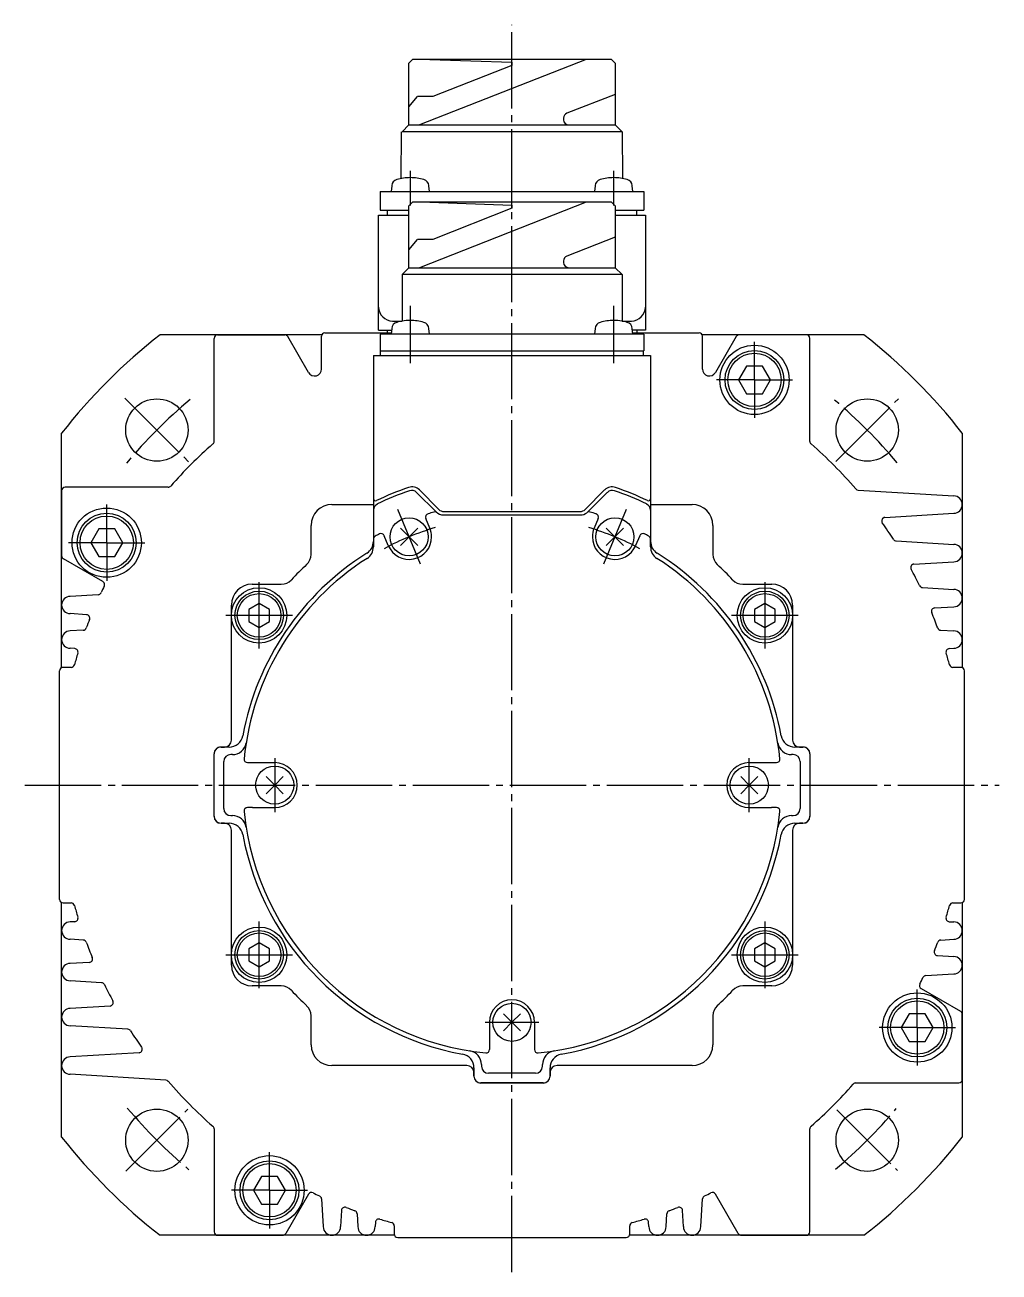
# Model space of a CAD drawing. Extents: x -328 to 343, y -171 to 202.
# Drawn here: x -327.7 to -187.1, y 22.1 to 202.1 of the extents above; entities that cross this region are included whole.
import ezdxf

# ---------------------------------------------------------------- set-up
doc = ezdxf.new("R2010")
doc.units = 0
doc.linetypes.add('DASH_CENTER', pattern=[14, 11, -1, 1, -1])
doc.layers.get('0').update_dxf_attribs({"linetype": 'CONTINUOUS'})

msp = doc.modelspace()

# ---------------------------------------------------------------- linework, layer by layer
at = {"color": 1, "linetype": 'DASH_CENTER'}
for p, q in [((-257.44, 22.1), (-257.44, 202.15)), ((-272.12, 181.1), (-272.12, 176.1)), ((-242.76, 176.1), (-242.76, 181.1)), ((-272.12, 161.58), (-272.12, 153.32)), ((-242.76, 153.32), (-242.76, 161.58)), ((-222.44, 150.9), (-222.44, 156.4)), ((-222.44, 150.9), (-227.94, 150.9)), ((-222.44, 150.9), (-222.44, 145.4)), ((-222.44, 150.9), (-216.94, 150.9)), ((-313.3, 148.26), (-304.11, 139.06)), ((-210.7, 139.14), (-201.65, 148.19)), ((-315.94, 127.4), (-315.94, 132.9)), ((-270.66, 124.32), (-273.91, 132.17)), ((-240.96, 132.17), (-244.21, 124.32)), ((-315.94, 127.4), (-321.44, 127.4)), ((-315.94, 127.4), (-310.44, 127.4)), ((-315.94, 127.4), (-315.94, 121.9)), ((-293.94, 112.1), (-293.94, 121.7)), ((-220.94, 121.7), (-220.94, 112.1)), ((-289.14, 116.9), (-298.74, 116.9)), ((-216.14, 116.9), (-225.74, 116.9)), ((-291.69, 96.29), (-291.69, 88.51)), ((-223.19, 88.51), (-223.19, 96.29)), ((-327.74, 92.4), (-187.14, 92.4)), ((-293.94, 63.1), (-293.94, 72.7)), ((-220.94, 72.7), (-220.94, 63.1)), ((-298.74, 67.9), (-289.14, 67.9)), ((-225.74, 67.9), (-216.14, 67.9)), ((-198.94, 57.4), (-198.94, 62.9)), ((-261.33, 58.15), (-253.55, 58.15)), ((-198.94, 57.4), (-204.44, 57.4)), ((-198.94, 57.4), (-198.94, 51.9)), ((-198.94, 57.4), (-193.44, 57.4)), ((-313.16, 36.68), (-304.25, 45.59)), ((-210.56, 45.51), (-201.79, 36.75)), ((-292.44, 33.9), (-292.44, 39.4)), ((-292.44, 33.9), (-297.94, 33.9)), ((-292.44, 33.9), (-292.44, 28.4)), ((-292.44, 33.9), (-286.94, 33.9))]:
    msp.add_line(p, q, dxfattribs=at)
at = {"color": 7, "linetype": 'CONTINUOUS'}
for p, q in [((-272.31, 196.65), (-271.81, 197.15)), ((-272.31, 187.71), (-272.31, 196.65)), ((-257.44, 197.15), (-271.81, 197.15)), ((-246.73, 197.15), (-270.79, 187.71)), ((-269.29, 197.15), (-257.44, 196.76)), ((-257.44, 196.29), (-268.88, 191.8)), ((-243.06, 197.15), (-257.44, 197.15)), ((-257.44, 196.29), (-257.44, 196.76)), ((-257.44, 196.76), (-257.44, 196.29)), ((-243.06, 197.15), (-242.56, 196.65)), ((-242.56, 196.65), (-242.56, 187.71)), ((-272.31, 190.3), (-271.06, 191.8)), ((-268.88, 191.8), (-271.06, 191.8)), ((-242.56, 192.12), (-249.53, 189.39)), ((-273.31, 186.71), (-272.31, 187.71)), ((-272.31, 187.71), (-257.44, 187.71)), ((-257.44, 187.71), (-242.56, 187.71)), ((-250, 188.69), (-250, 188.46)), ((-242.56, 187.71), (-241.56, 186.71)), ((-273.43, 179.97), (-273.37, 186.71)), ((-257.44, 186.71), (-273.31, 186.71)), ((-241.56, 186.71), (-257.44, 186.71)), ((-241.45, 180.08), (-241.5, 186.71)), ((-274.8, 178.94), (-274.87, 178.1)), ((-269.37, 178.1), (-269.44, 178.94)), ((-245.44, 178.94), (-245.51, 178.1)), ((-240.01, 178.1), (-240.08, 178.94)), ((-276.49, 178.1), (-256.59, 178.1)), ((-276.49, 178.1), (-276.49, 175.4)), ((-272.31, 176.04), (-271.81, 176.54)), ((-243.06, 176.54), (-271.81, 176.54)), ((-257.44, 176.54), (-271.81, 176.54)), ((-246.73, 176.54), (-270.79, 167.1)), ((-269.29, 176.54), (-257.44, 176.15)), ((-243.06, 176.54), (-257.44, 176.54)), ((-256.59, 178.1), (-238.39, 178.1)), ((-243.06, 176.54), (-242.56, 176.04)), ((-238.39, 178.1), (-238.39, 175.4)), ((-276.69, 161.4), (-276.69, 174.7)), ((-276.69, 174.7), (-272.31, 174.7)), ((-276.49, 175.4), (-272.31, 175.4)), ((-275.44, 175.4), (-275.44, 174.7)), ((-272.31, 167.1), (-272.31, 176.04)), ((-257.44, 175.68), (-268.88, 171.19)), ((-257.44, 176.15), (-257.44, 175.68)), ((-257.44, 175.68), (-257.44, 176.15)), ((-242.56, 176.04), (-242.56, 167.1)), ((-242.56, 175.4), (-238.39, 175.4)), ((-242.56, 174.7), (-238.19, 174.7)), ((-239.44, 174.7), (-239.44, 175.4)), ((-238.19, 174.7), (-238.19, 161.4)), ((-272.31, 169.69), (-271.06, 171.19)), ((-268.88, 171.19), (-271.06, 171.19)), ((-242.56, 171.51), (-249.53, 168.78)), ((-250, 168.08), (-250, 167.85)), ((-273.31, 166.1), (-272.31, 167.1)), ((-273.31, 166.1), (-273.31, 159.38)), ((-257.44, 166.1), (-273.31, 166.1)), ((-272.31, 167.1), (-257.44, 167.1)), ((-257.44, 167.1), (-242.56, 167.1)), ((-241.56, 166.1), (-257.44, 166.1)), ((-242.56, 167.1), (-241.56, 166.1)), ((-241.56, 166.1), (-241.56, 159.38)), ((-276.69, 158.1), (-276.69, 161.4)), ((-238.19, 161.4), (-238.19, 158.1)), ((-274.69, 159.4), (-273.31, 159.4)), ((-241.56, 159.4), (-240.19, 159.4)), ((-284.9, 157.4), (-308.25, 157.4)), ((-300.44, 142.03), (-300.44, 156.9)), ((-299.94, 157.4), (-290.23, 157.4)), ((-286.81, 151.97), (-289.79, 157.15)), ((-284.94, 152.47), (-284.94, 157.2)), ((-284.44, 157.7), (-274.85, 157.7)), ((-276.69, 158.1), (-274.79, 158.1)), ((-238.39, 157.49), (-276.49, 157.49)), ((-276.49, 157.49), (-276.49, 155.1)), ((-275.44, 158.1), (-275.44, 157.7)), ((-274.8, 158.33), (-274.87, 157.49)), ((-269.37, 157.49), (-269.44, 158.33)), ((-245.44, 158.33), (-245.51, 157.49)), ((-238.19, 158.1), (-240.09, 158.1)), ((-240.01, 157.49), (-240.08, 158.33)), ((-240.03, 157.7), (-230.44, 157.7)), ((-239.44, 158.1), (-239.44, 157.7)), ((-238.39, 157.49), (-238.39, 155.1)), ((-206.63, 157.4), (-229.98, 157.4)), ((-229.94, 152.47), (-229.94, 157.2)), ((-225.08, 157.15), (-228.07, 151.97)), ((-214.44, 142.03), (-214.44, 156.9)), ((-276.49, 155.1), (-238.39, 155.1)), ((-276.44, 154.4), (-276.44, 155.1)), ((-238.44, 154.4), (-238.44, 155.1)), ((-277.44, 154.4), (-237.44, 154.4)), ((-277.44, 154.4), (-237.44, 154.4)), ((-277.44, 154.4), (-237.44, 154.4)), ((-277.44, 154.4), (-277.44, 127.58)), ((-237.44, 154.4), (-237.44, 127.58)), ((-223.59, 152.9), (-224.75, 150.9)), ((-221.28, 152.9), (-223.59, 152.9)), ((-220.13, 150.9), (-221.28, 152.9)), ((-224.75, 150.9), (-223.59, 148.9)), ((-221.28, 148.9), (-220.13, 150.9)), ((-223.59, 148.9), (-221.28, 148.9)), ((-322.44, 109.35), (-322.44, 143.2)), ((-192.44, 143.2), (-192.44, 109.35)), ((-307.08, 135.4), (-321.94, 135.4)), ((-322.44, 134.9), (-322.44, 125.48)), ((-271.2, 134.66), (-268.38, 131.84)), ((-270.81, 135.02), (-267.98, 132.19)), ((-246.9, 132.19), (-244.07, 135.02)), ((-246.5, 131.84), (-243.68, 134.66)), ((-207.48, 134.99), (-193.69, 134.15)), ((-283.44, 132.9), (-277.44, 132.9)), ((-277.44, 132.08), (-277.44, 126.81)), ((-267.28, 131.9), (-247.6, 131.9)), ((-237.44, 132.9), (-231.44, 132.9)), ((-203.61, 131.04), (-193.69, 131.65)), ((-286.44, 125.7), (-286.44, 129.9)), ((-269.29, 129.49), (-269.87, 130.9)), ((-267.32, 131.4), (-247.56, 131.4)), ((-245.01, 130.9), (-245.59, 129.49)), ((-228.44, 129.9), (-228.44, 125.7)), ((-317.09, 129.4), (-318.25, 127.4)), ((-314.78, 129.4), (-317.09, 129.4)), ((-313.63, 127.4), (-314.78, 129.4)), ((-275.29, 127), (-275.87, 128.41)), ((-272.29, 128.24), (-273.53, 129.48)), ((-272.29, 128.24), (-273.53, 127)), ((-272.29, 128.24), (-271.05, 129.48)), ((-272.29, 128.24), (-271.05, 127)), ((-243.83, 129.48), (-242.59, 128.24)), ((-243.83, 127), (-242.59, 128.24)), ((-241.35, 129.48), (-242.59, 128.24)), ((-241.35, 127), (-242.59, 128.24)), ((-239, 128.41), (-239.59, 127)), ((-237.44, 126.81), (-237.44, 127.89)), ((-318.25, 127.4), (-317.09, 125.4)), ((-314.78, 125.4), (-313.63, 127.4)), ((-202, 127.65), (-193.69, 127.15)), ((-316.51, 121.77), (-322.19, 125.05)), ((-317.09, 125.4), (-314.78, 125.4)), ((-199.42, 124.3), (-193.69, 124.65)), ((-294.94, 121.4), (-290.74, 121.4)), ((-224.13, 121.4), (-219.94, 121.4)), ((-198.19, 120.92), (-193.69, 120.65)), ((-317.18, 119.89), (-321.19, 119.65)), ((-318.85, 117), (-321.19, 117.15)), ((-297.94, 98.9), (-297.94, 118.4)), ((-293.94, 118.63), (-295.44, 117.76)), ((-295.44, 117.76), (-295.44, 116.03)), ((-292.44, 117.76), (-293.94, 118.63)), ((-292.44, 116.03), (-292.44, 117.76)), ((-220.94, 118.63), (-222.44, 117.76)), ((-222.44, 117.76), (-222.44, 116.03)), ((-219.44, 117.76), (-220.94, 118.63)), ((-219.44, 116.03), (-219.44, 117.76)), ((-216.94, 118.4), (-216.94, 98.9)), ((-196.43, 117.98), (-193.69, 118.15)), ((-295.44, 116.03), (-293.94, 115.16)), ((-293.94, 115.16), (-292.44, 116.03)), ((-222.44, 116.03), (-220.94, 115.16)), ((-220.94, 115.16), (-219.44, 116.03)), ((-319.32, 114.76), (-321.19, 114.65)), ((-195.56, 114.76), (-193.69, 114.65)), ((-320.55, 112.11), (-321.19, 112.15)), ((-194.33, 112.11), (-193.69, 112.15)), ((-322.74, 75.9), (-322.74, 108.9)), ((-321.08, 109.4), (-322.24, 109.4)), ((-192.64, 109.4), (-193.8, 109.4)), ((-192.14, 75.9), (-192.14, 108.9)), ((-299.44, 97.9), (-298.94, 97.9)), ((-298.26, 97.89), (-299.44, 97.89)), ((-215.44, 97.89), (-216.62, 97.89)), ((-215.94, 97.9), (-215.44, 97.9)), ((-300.44, 87.9), (-300.44, 96.9)), ((-300.44, 87.9), (-300.44, 96.9)), ((-300.44, 87.89), (-300.44, 96.89)), ((-300.44, 87.89), (-300.44, 96.89)), ((-299.04, 89), (-299.04, 95.8)), ((-297.79, 96.8), (-298.04, 96.8)), ((-295.61, 95.65), (-294.89, 95.65)), ((-294.89, 95.65), (-291.69, 95.65)), ((-223.19, 95.65), (-219.99, 95.65)), ((-219.99, 95.65), (-219.27, 95.65)), ((-216.84, 96.8), (-217.09, 96.8)), ((-215.84, 95.8), (-215.84, 89)), ((-214.44, 96.9), (-214.44, 87.9)), ((-214.44, 96.9), (-214.44, 87.9)), ((-214.44, 96.89), (-214.44, 87.89)), ((-214.44, 96.89), (-214.44, 87.89)), ((-291.69, 92.4), (-292.93, 93.63)), ((-291.69, 92.4), (-290.45, 93.63)), ((-223.19, 92.4), (-224.43, 93.63)), ((-223.19, 92.4), (-221.95, 93.63)), ((-291.69, 92.4), (-292.93, 91.16)), ((-291.69, 92.4), (-290.45, 91.16)), ((-223.19, 92.4), (-224.43, 91.16)), ((-223.19, 92.4), (-221.95, 91.16)), ((-294.89, 89.15), (-295.61, 89.15)), ((-294.89, 89.15), (-291.69, 89.15)), ((-223.19, 89.15), (-219.99, 89.15)), ((-219.27, 89.15), (-219.99, 89.15)), ((-298.94, 86.9), (-299.44, 86.9)), ((-299.44, 86.89), (-298.26, 86.89)), ((-298.04, 88), (-297.79, 88)), ((-217.09, 88), (-216.84, 88)), ((-216.62, 86.89), (-215.44, 86.89)), ((-215.44, 86.9), (-215.94, 86.9)), ((-297.94, 66.4), (-297.94, 85.9)), ((-216.94, 85.9), (-216.94, 66.4)), ((-322.44, 41.59), (-322.44, 75.44)), ((-322.24, 75.4), (-321.08, 75.4)), ((-193.8, 75.4), (-192.64, 75.4)), ((-192.44, 75.44), (-192.44, 41.59)), ((-320.55, 72.68), (-321.19, 72.65)), ((-194.33, 72.68), (-193.69, 72.65)), ((-319.32, 70.03), (-321.19, 70.15)), ((-293.94, 69.63), (-295.44, 68.76)), ((-295.44, 68.76), (-295.44, 67.03)), ((-292.44, 68.76), (-293.94, 69.63)), ((-292.44, 67.03), (-292.44, 68.76)), ((-220.94, 69.63), (-222.44, 68.76)), ((-222.44, 68.76), (-222.44, 67.03)), ((-219.44, 68.76), (-220.94, 69.63)), ((-219.44, 67.03), (-219.44, 68.76)), ((-195.56, 70.03), (-193.69, 70.15)), ((-318.45, 66.81), (-321.19, 66.65)), ((-295.44, 67.03), (-293.94, 66.16)), ((-293.94, 66.16), (-292.44, 67.03)), ((-222.44, 67.03), (-220.94, 66.16)), ((-220.94, 66.16), (-219.44, 67.03)), ((-196.03, 67.79), (-193.69, 67.65)), ((-197.7, 64.9), (-193.69, 65.15)), ((-316.68, 63.87), (-321.19, 64.15)), ((-290.74, 63.4), (-294.94, 63.4)), ((-219.94, 63.4), (-224.13, 63.4)), ((-198.37, 63.02), (-192.69, 59.74)), ((-315.46, 60.5), (-321.19, 60.15)), ((-312.88, 57.14), (-321.19, 57.65)), ((-286.44, 54.9), (-286.44, 59.09)), ((-260.69, 58.15), (-260.69, 54.23)), ((-257.44, 58.15), (-258.68, 59.38)), ((-257.44, 58.15), (-258.68, 56.91)), ((-257.44, 58.15), (-256.2, 59.38)), ((-257.44, 58.15), (-256.2, 56.91)), ((-254.19, 58.15), (-254.19, 54.23)), ((-228.44, 59.09), (-228.44, 54.9)), ((-200.09, 59.4), (-201.25, 57.4)), ((-197.78, 59.4), (-200.09, 59.4)), ((-196.63, 57.4), (-197.78, 59.4)), ((-192.44, 49.9), (-192.44, 59.31)), ((-201.25, 57.4), (-200.09, 55.4)), ((-197.78, 55.4), (-196.63, 57.4)), ((-200.09, 55.4), (-197.78, 55.4)), ((-311.27, 53.75), (-321.19, 53.15)), ((-307.4, 49.8), (-321.19, 50.65)), ((-263.94, 51.9), (-283.44, 51.9)), ((-262.94, 51.58), (-262.94, 50.39)), ((-262.94, 50.4), (-262.94, 50.9)), ((-261.84, 52.05), (-261.84, 51.8)), ((-254.04, 50.8), (-260.84, 50.8)), ((-253.04, 51.8), (-253.04, 52.05)), ((-251.94, 50.39), (-251.94, 51.58)), ((-251.94, 50.9), (-251.94, 50.4)), ((-231.44, 51.9), (-250.94, 51.9)), ((-257.44, 49.4), (-261.94, 49.4)), ((-252.94, 49.39), (-261.94, 49.39)), ((-252.94, 49.4), (-257.44, 49.4)), ((-207.8, 49.4), (-192.94, 49.4)), ((-300.44, 42.76), (-300.44, 27.9)), ((-214.44, 27.9), (-214.44, 42.76)), ((-293.59, 35.9), (-294.75, 33.9)), ((-291.28, 35.9), (-293.59, 35.9)), ((-290.13, 33.9), (-291.28, 35.9)), ((-294.75, 33.9), (-293.59, 31.9)), ((-291.28, 31.9), (-290.13, 33.9)), ((-286.81, 33.33), (-290.09, 27.65)), ((-284.93, 32.66), (-284.69, 28.65)), ((-230.19, 28.65), (-229.94, 32.66)), ((-224.78, 27.65), (-228.07, 33.33)), ((-293.59, 31.9), (-291.28, 31.9)), ((-282.05, 30.99), (-282.19, 28.65)), ((-232.69, 28.65), (-232.83, 30.99)), ((-279.8, 30.51), (-279.69, 28.65)), ((-277.15, 29.28), (-277.19, 28.65)), ((-237.69, 28.65), (-237.73, 29.28)), ((-235.19, 28.65), (-235.08, 30.51)), ((-274.4, 27.4), (-308.25, 27.4)), ((-299.94, 27.4), (-290.53, 27.4)), ((-274.44, 28.76), (-274.44, 27.6)), ((-273.94, 27.1), (-240.94, 27.1)), ((-206.63, 27.4), (-240.48, 27.4)), ((-240.44, 27.6), (-240.44, 28.76)), ((-224.35, 27.4), (-214.94, 27.4))]:
    msp.add_line(p, q, dxfattribs=at)
for centre, radius in [((-222.44, 150.9), 5), ((-222.44, 150.9), 4.25), ((-222.44, 150.9), 3.85), ((-308.7, 143.66), 4.5), ((-206.17, 143.66), 4.5), ((-206.17, 143.66), 4.5), ((-315.94, 127.4), 5), ((-315.94, 127.4), 4.25), ((-315.94, 127.4), 3.85), ((-272.29, 128.24), 2.75), ((-242.59, 128.24), 2.75), ((-293.94, 116.9), 4), ((-220.94, 116.9), 4), ((-293.94, 116.9), 3.5), ((-293.94, 116.9), 3.15), ((-220.94, 116.9), 3.5), ((-220.94, 116.9), 3.15), ((-291.69, 92.4), 2.75), ((-223.19, 92.4), 2.75), ((-293.94, 67.9), 4), ((-293.94, 67.9), 3.5), ((-293.94, 67.9), 3.15), ((-220.94, 67.9), 4), ((-220.94, 67.9), 3.5), ((-220.94, 67.9), 3.15), ((-198.94, 57.4), 5), ((-198.94, 57.4), 4.25), ((-198.94, 57.4), 3.85), ((-257.44, 58.15), 2.75), ((-308.7, 41.13), 4.5), ((-206.17, 41.13), 4.5), ((-292.44, 33.9), 5), ((-292.44, 33.9), 4.25), ((-292.44, 33.9), 3.85)]:
    msp.add_circle(centre, radius, dxfattribs=at)
for centre, radius, start, end in [((-249.25, 188.69), 0.75, 111.422, 180), ((-249.25, 188.46), 0.75, 180, 270), ((-272.12, 173.1), 7, 90, 106.257), ((-272.12, 173.1), 7, 73.743, 90), ((-242.76, 173.1), 7, 90, 106.257), ((-242.76, 173.1), 7, 73.743, 90), ((-273.8, 178.86), 1, 106.257, 175), ((-270.44, 178.86), 1, 5, 73.743), ((-270.44, 178.86), 1, 5, 73.743), ((-244.44, 178.86), 1, 106.257, 175), ((-244.44, 178.86), 1, 106.257, 175), ((-241.08, 178.86), 1, 5, 73.743), ((-249.25, 168.08), 0.75, 111.422, 180), ((-249.25, 167.85), 0.75, 180, 270), ((-274.69, 161.4), 2, 180, 270), ((-240.19, 161.4), 2, 270, 0), ((-273.8, 158.25), 1, 106.257, 175), ((-272.12, 152.49), 7, 99.8302, 106.257), ((-272.12, 152.49), 7, 90, 99.8302), ((-272.12, 152.49), 7, 73.743, 90), ((-270.44, 158.25), 1, 5, 73.743), ((-244.44, 158.25), 1, 106.257, 175), ((-242.76, 152.49), 7, 90, 106.257), ((-242.76, 152.49), 7, 80.1698, 90), ((-242.76, 152.49), 7, 73.743, 80.1698), ((-241.08, 158.25), 1, 5, 73.743), ((-257.44, 92.4), 82.5, 128.0123, 141.9877), ((-299.94, 156.9), 0.5, 90, 180), ((-290.23, 156.9), 0.5, 30, 90), ((-284.44, 157.2), 0.5, 90, 180), ((-230.44, 157.2), 0.5, 0, 90), ((-224.65, 156.9), 0.5, 90, 150), ((-214.94, 156.9), 0.5, 0, 90), ((-257.44, 92.4), 82.5, 38.0123, 51.9877), ((-285.94, 152.47), 1, 210, 0), ((-228.94, 152.47), 1, 180, 330), ((-257.44, 92.4), 65.5, 131.2306, 138.7694), ((-300.94, 142.03), 0.5, 311.2306, 0), ((-213.94, 142.03), 0.5, 180, 228.7694), ((-257.44, 92.4), 65.5, 40.7619, 48.7694), ((-321.94, 134.9), 0.5, 90, 180), ((-307.08, 135.9), 0.5, 270, 318.7694), ((-257.44, 92.39), 45.5, 109.1514, 115.4759), ((-271.87, 133.96), 1.5, 45, 109.1514), ((-243, 133.96), 1.5, 70.8486, 135), ((-257.44, 92.39), 45.5, 64.5241, 70.8486), ((-207.45, 135.49), 0.5, 220.7619, 266.5), ((-277.14, 133.74), 0.3, 180, 295.4759), ((-257.44, 92.4), 45, 109.1953, 115.583), ((-271.91, 133.95), 1, 45, 109.1953), ((-242.97, 133.95), 1, 70.8047, 135), ((-257.44, 92.4), 45, 64.417, 70.8047), ((-237.74, 133.74), 0.3, 244.5241, 0), ((-193.69, 132.9), 1.25, 270, 90), ((-283.44, 129.9), 3, 90, 180), ((-276.44, 132.08), 1, 115.583, 180), ((-269.41, 131.09), 0.5, 107.1898, 202.5), ((-257.44, 92.4), 41, 105.9518, 107.1898), ((-268.57, 131.34), 0.5, 51.2704, 105.9518), ((-267.32, 132.9), 1.5, 225, 270), ((-267.28, 132.9), 1, 225, 270), ((-247.6, 132.9), 1, 270, 315), ((-247.56, 132.9), 1.5, 270, 308.7296), ((-246.31, 131.34), 0.5, 74.0482, 128.7296), ((-257.44, 92.4), 41, 72.7264, 74.0482), ((-245.47, 131.09), 0.5, 337.5, 72.8102), ((-238.44, 132.08), 1, 0, 64.417), ((-231.44, 129.9), 3, 0, 90), ((-203.58, 130.54), 0.5, 93.5, 215.306), ((-257.44, 92.4), 65.5, 32.8045, 35.306), ((-276.94, 127.89), 0.5, 118.7831, 180), ((-257.44, 92.4), 41, 117.8154, 118.7831), ((-276.34, 128.22), 0.5, 22.5, 117.8154), ((-272.29, 128.24), 3.25, 202.5, 0), ((-272.29, 128.24), 3.25, 0, 22.5), ((-242.59, 128.24), 3.25, 157.5, 180), ((-242.59, 128.24), 3.25, 180, 337.5), ((-238.54, 128.22), 0.5, 62.1846, 157.5), ((-257.44, 92.4), 41, 61.2169, 62.2715), ((-237.94, 127.89), 0.5, 360, 61.2169), ((-201.96, 128.15), 0.5, 212.8045, 266.5), ((-279.44, 127.58), 2, 302.0136, 0), ((-279.44, 126.81), 2, 302.5854, 0), ((-235.44, 127.58), 2, 180, 237.9864), ((-235.44, 126.81), 2, 180, 237.4146), ((-193.69, 125.9), 1.25, 270, 90), ((-321.94, 125.48), 0.5, 180, 240), ((-257.44, 92.39), 39.5, 122.0136, 169.5881), ((-257.44, 92.4), 38.85, 122.5854, 174.3884), ((-257.44, 92.4), 43.5, 132.9468, 137.0532), ((-288.44, 125.7), 2, 312.9468, 0), ((-257.44, 92.4), 38.85, 5.6116, 57.4146), ((-257.44, 92.39), 39.5, 10.4119, 57.9864), ((-226.44, 125.7), 2, 180, 227.0532), ((-257.44, 92.4), 43.5, 42.9468, 47.0532), ((-199.39, 123.8), 0.5, 93.5, 208.4092), ((-257.44, 92.4), 65.5, 26.089, 28.4092), ((-257.44, 92.4), 65.5, 153.9917, 154.9026), ((-316.76, 121.34), 0.5, 0, 60), ((-316.76, 121.34), 0.5, 333.9917, 0), ((-294.94, 118.4), 3, 90, 180), ((-290.74, 123.4), 2, 270, 317.0532), ((-224.13, 123.4), 2, 222.9468, 270), ((-219.94, 118.4), 3, 0, 90), ((-198.16, 121.42), 0.5, 206.089, 266.5), ((-193.69, 119.4), 1.25, 270, 90), ((-321.19, 118.4), 1.25, 90, 270), ((-317.21, 120.39), 0.5, 273.5, 334.9026), ((-196.4, 117.48), 0.5, 93.5, 202.3386), ((-257.44, 92.4), 65.5, 20.2698, 22.3386), ((-257.44, 92.4), 65.5, 158.5759, 159.7319), ((-318.88, 116.5), 0.5, 338.5759, 86.5), ((-321.19, 113.4), 1.25, 90, 270), ((-319.35, 115.26), 0.5, 273.5, 339.7319), ((-195.53, 115.26), 0.5, 200.2698, 266.5), ((-193.69, 113.4), 1.25, 270, 90), ((-320.58, 111.61), 0.5, 343.0768, 86.5), ((-194.3, 111.61), 0.5, 93.5, 196.9232), ((-257.44, 92.4), 65.5, 163.0768, 164.624), ((-257.44, 92.4), 65.5, 15.376, 16.9232), ((-322.24, 108.9), 0.5, 90, 180), ((-321.08, 109.9), 0.5, 270, 344.624), ((-193.8, 109.9), 0.5, 195.376, 270), ((-192.64, 108.9), 0.5, 0, 90), ((-298.26, 99.89), 2, 270, 349.5881), ((-216.62, 99.89), 2, 190.4119, 270), ((-299.44, 96.9), 1, 89.999, 180), ((-299.44, 96.89), 1, 90, 180), ((-299.44, 96.89), 1, 90, 180), ((-298.94, 98.9), 1, 269.999, 0), ((-297.79, 98.8), 2, 270, 350.9863), ((-217.09, 98.8), 2, 189.0137, 270), ((-215.94, 98.9), 1, 180, 270.001), ((-215.44, 96.9), 1, 360, 90.001), ((-215.44, 96.89), 1, 0, 90), ((-215.44, 96.89), 1, 0, 90), ((-298.04, 95.8), 1, 90, 180), ((-295.61, 96.15), 0.5, 174.3884, 270), ((-291.69, 92.4), 3.25, 270, 90), ((-223.19, 92.4), 3.25, 90, 270), ((-219.27, 96.15), 0.5, 270, 5.6116), ((-216.84, 95.8), 1, 0, 90), ((-298.04, 89), 1, 180, 270), ((-295.61, 88.65), 0.5, 90, 185.6116), ((-257.44, 92.4), 38.85, 185.6116, 264.3867), ((-257.44, 92.4), 38.85, 275.6098, 354.3884), ((-219.27, 88.65), 0.5, 354.3884, 90), ((-216.84, 89), 1, 270, 0), ((-299.44, 87.9), 1, 180, 269.999), ((-299.44, 87.89), 1, 180, 270), ((-299.44, 87.89), 1, 180, 270), ((-298.94, 85.9), 1, 360, 89.999), ((-298.26, 84.89), 2, 10.4119, 90), ((-297.79, 86), 2, 9.0137, 90), ((-217.09, 86), 2, 90, 170.9863), ((-216.62, 84.89), 2, 90, 169.5881), ((-215.94, 85.9), 1, 90.001, 180), ((-215.44, 87.9), 1, 270.001, 360), ((-215.44, 87.89), 1, 270, 360), ((-215.44, 87.89), 1, 270, 0), ((-257.44, 92.39), 39.5, 190.4119, 259.5865), ((-257.44, 92.39), 39.5, 280.3701, 349.5881), ((-322.24, 75.9), 0.5, 180, 270), ((-192.64, 75.9), 0.5, 270, 0), ((-321.08, 74.9), 0.5, 15.376, 90), ((-257.44, 92.4), 65.5, 195.376, 196.9232), ((-257.44, 92.4), 65.5, 343.0768, 344.624), ((-193.8, 74.9), 0.5, 90, 164.624), ((-321.19, 71.4), 1.25, 90, 270), ((-320.58, 73.18), 0.5, 273.5, 16.9232), ((-194.3, 73.18), 0.5, 163.0768, 266.5), ((-193.69, 71.4), 1.25, 270, 90), ((-319.35, 69.53), 0.5, 20.2698, 86.5), ((-257.44, 92.4), 65.5, 200.2698, 202.3386), ((-196, 68.29), 0.5, 158.5759, 266.5), ((-257.44, 92.4), 65.5, 338.5759, 339.7319), ((-195.53, 69.53), 0.5, 93.5, 159.7319), ((-321.19, 65.4), 1.25, 90, 270), ((-318.48, 67.31), 0.5, 273.5, 22.3386), ((-193.69, 66.4), 1.25, 270, 90), ((-294.94, 66.4), 3, 180, 270), ((-219.94, 66.4), 3, 270, 0), ((-197.67, 64.4), 0.5, 93.5, 154.9026), ((-316.71, 63.37), 0.5, 26.089, 86.5), ((-257.44, 92.4), 65.5, 206.089, 208.4092), ((-290.74, 61.4), 2, 42.9468, 90), ((-224.13, 61.4), 2, 90, 137.0532), ((-198.12, 63.45), 0.5, 153.9917, 240), ((-257.44, 92.4), 65.5, 333.9917, 334.9026), ((-315.49, 61), 0.5, 273.5, 28.4092), ((-257.44, 92.4), 43.5, 222.9468, 227.0532), ((-257.44, 58.15), 3.25, 0, 180), ((-257.44, 92.4), 43.5, 312.9468, 317.0532), ((-321.19, 58.9), 1.25, 90, 270), ((-288.44, 59.09), 2, 0, 47.0532), ((-226.44, 59.09), 2, 132.9468, 180), ((-192.94, 59.31), 0.5, 0, 60), ((-312.91, 56.64), 0.5, 32.8045, 86.5), ((-257.44, 92.4), 65.5, 212.8045, 215.306), ((-311.3, 54.25), 0.5, 273.5, 35.306), ((-283.44, 54.9), 3, 180, 270), ((-263.84, 52.05), 2, 0, 80.9847), ((-261.19, 54.23), 0.5, 264.3867, 0), ((-253.69, 54.23), 0.5, 180, 275.6098), ((-251.04, 52.05), 2, 99.0153, 180), ((-231.44, 54.9), 3, 270, 0), ((-321.19, 51.9), 1.25, 90, 270), ((-264.94, 51.58), 2, 0, 79.5865), ((-249.94, 51.58), 2, 101.2055, 180), ((-263.94, 50.9), 1, 0, 90), ((-260.84, 51.8), 1, 180, 270), ((-254.04, 51.8), 1, 270, 0), ((-250.94, 50.9), 1, 90, 180), ((-307.43, 49.3), 0.5, 40.7619, 86.5), ((-257.44, 92.4), 65.5, 220.7619, 228.7694), ((-261.94, 50.4), 1, 180, 270), ((-261.94, 50.4), 1, 180, 270), ((-261.94, 50.39), 1, 180, 270), ((-252.94, 50.4), 1, 270, 0), ((-252.94, 50.4), 1, 270, 0), ((-252.94, 50.39), 1, 270, 0), ((-257.44, 92.4), 65.5, 311.2306, 318.7694), ((-207.8, 48.9), 0.5, 90, 138.7694), ((-192.94, 49.9), 0.5, 270, 0), ((-257.44, 92.4), 82.5, 218.0123, 231.9877), ((-300.94, 42.76), 0.5, 0, 48.7694), ((-213.94, 42.76), 0.5, 131.2306, 180), ((-257.44, 92.4), 82.5, 308.0123, 321.9877), ((-286.38, 33.08), 0.5, 63.9917, 150), ((-257.44, 92.4), 65.5, 243.9917, 244.9026), ((-285.43, 32.63), 0.5, 3.5, 64.9026), ((-229.44, 32.63), 0.5, 115.0974, 176.5), ((-257.44, 92.4), 65.5, 295.0974, 296.0083), ((-228.5, 33.08), 0.5, 30, 116.0083), ((-281.55, 30.96), 0.5, 68.5759, 176.5), ((-257.44, 92.4), 65.5, 248.5759, 249.7319), ((-280.3, 30.48), 0.5, 3.5, 69.7319), ((-234.58, 30.48), 0.5, 110.2681, 176.5), ((-257.44, 92.4), 65.5, 290.2681, 291.4241), ((-233.33, 30.96), 0.5, 3.5, 111.4241), ((-276.65, 29.25), 0.5, 73.0768, 176.5), ((-257.44, 92.4), 65.5, 253.0768, 254.624), ((-274.94, 28.76), 0.5, 0, 74.624), ((-239.94, 28.76), 0.5, 105.376, 180), ((-257.44, 92.4), 65.5, 285.376, 286.9232), ((-238.23, 29.25), 0.5, 3.5, 106.9232), ((-299.94, 27.9), 0.5, 180, 270), ((-290.53, 27.9), 0.5, 270, 330), ((-283.44, 28.65), 1.25, 180, 0), ((-278.44, 28.65), 1.25, 180, 0), ((-273.94, 27.6), 0.5, 180, 270), ((-240.94, 27.6), 0.5, 270, 0), ((-236.44, 28.65), 1.25, 180, 360), ((-231.44, 28.65), 1.25, 180, 360), ((-224.35, 27.9), 0.5, 210, 270), ((-214.94, 27.9), 0.5, 270, 0)]:
    msp.add_arc(centre, radius, start, end, dxfattribs=at)
at = {"color": 1, "linetype": 'DASH_CENTER'}
for radius, start, end in [(72.5, 129.8614, 140.1386), (72.5, 39.9405, 50.0595), (38.8, 106.5839, 118.4185), (38.8, 61.5815, 73.4161), (72.5, 220.0196, 229.9804), (72.5, 310.0987, 319.9013)]:
    msp.add_arc((-257.44, 92.4), radius, start, end, dxfattribs=at)

doc.saveas('drawing.dxf')
